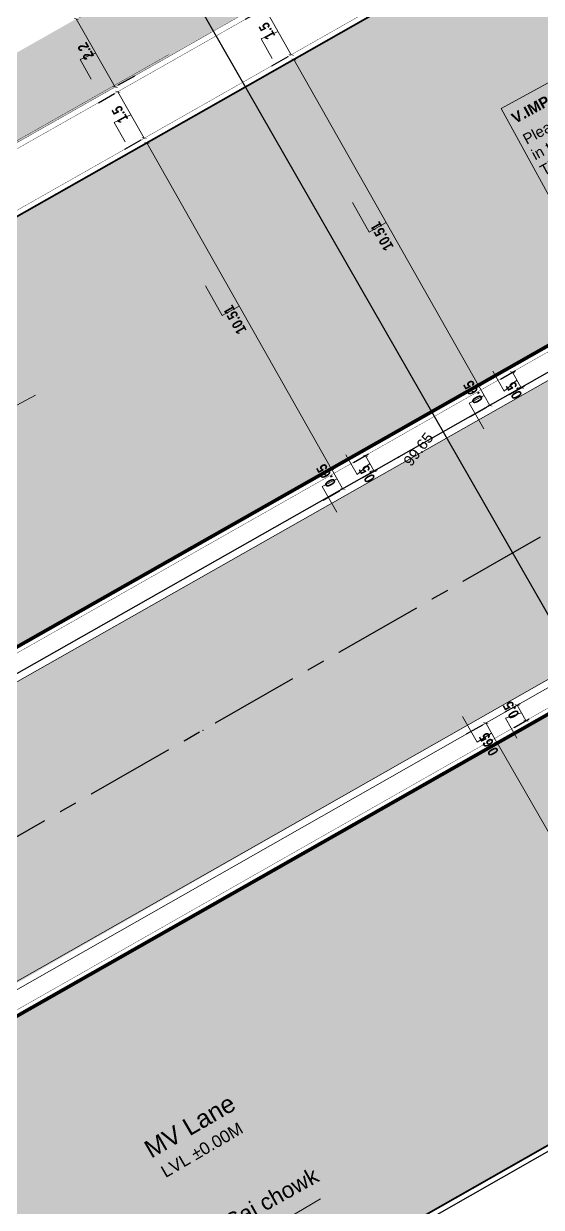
# Model space of a CAD drawing. Header units: metres. Extents: x 6 to 601, y -20 to 118.
# Drawn here: x 263.89 to 267.26, y 48.05 to 55.77 of the extents above; entities that cross this region are included whole.
import ezdxf

# ---------------------------------------------------------------- set-up
doc = ezdxf.new("R2010")
doc.units = ezdxf.units.M
doc.header["$MEASUREMENT"] = 0
doc.linetypes.add('CENTER', pattern=[2, 1.25, -0.25, 0.25, -0.25])
for name, color, linetype in [('Brt Reling', 66, 'Continuous'), ('CENTER LINE', 6, 'CENTER'), ('EL', 4, 'Continuous'), ('HATCH', 8, 'Continuous'), ('PDA_Hatch 2_Black Electrical Band Blocks_100x100x60mm', 253, 'Continuous'), ('PDA_Kerb Edge', 7, 'Continuous'), ('PDA_Levels', 7, 'Continuous'), ('PDA_Text', 19, 'Continuous'), ('PT', 2, 'Continuous')]:
    doc.layers.add(name, color=color, linetype=linetype)
for name, color, linetype, lineweight in [('Chp', 1, 'Continuous', 0), ('EXISTING ROAD', 7, 'Continuous', 5), ('PDA_Kerb Line', 250, 'Continuous', 30)]:
    doc.layers.add(name, color=color, linetype=linetype, lineweight=lineweight)
doc.layers.add('PDA - Dimensions', color=7, linetype='Continuous', true_color=0x000000)
doc.styles.add('AR', font='arial.ttf')
doc.styles.add('ARIAL', font='arialbd.ttf', dxfattribs={"width": 0.8})
doc.styles.add('RS', font='RomanS')
doc.styles.get("Standard").update_dxf_attribs({"font": 'arial.ttf'})
doc.dimstyles.new('PDA_Dimentions', dxfattribs={"dimtxt": 0.3, "dimasz": 0.1, "dimexe": 0.075, "dimexo": 0.625, "dimgap": 0.1, "dimtad": 1, "dimdsep": 46, "dimtxsty": 'ARIAL', "dimblk": 'ARCHTICK', "dimcen": 0.09, "dimadec": 0, "dimazin": 0, "dimtfac": 1, "dimtmove": 1, "dimatfit": 3, "dimldrblk": 'ARCHTICK', "dimfxl": 1, "dimfxlon": 1, "dimlwd": 9, "dimarcsym": 0})
doc.dimstyles.get("Standard").update_dxf_attribs({"dimtxt": 0.18, "dimasz": 0.18, "dimexe": 0.18, "dimexo": 0.0625, "dimgap": 0.09, "dimtad": 0, "dimdec": 4, "dimzin": 0, "dimdsep": 46, "dimtxsty": 'Standard', "dimcen": 0.09, "dimadec": 0, "dimazin": 0, "dimtfac": 1, "dimtdec": 4, "dimtofl": 0, "dimtmove": 0, "dimatfit": 3, "dimfxl": 1, "dimtolj": 1, "dimtzin": 0, "dimarcsym": 0})

# ---------------------------------------------------------------- blocks, each defined once
blk = doc.blocks.new('Survey Base')
at = {"layer": 'Brt Reling', "color": 8, "lineweight": 5}
for points, elevation in [([(9946.069, 10032.501), (9918.147, 10043.881), (9893.302, 10054.027), (9886.123, 10057.026)], 99.696), ([(9945.993, 10032.315), (9918.072, 10043.696), (9893.226, 10053.842), (9886.043, 10056.843)], 99.696), ([(9939.647, 10026.827), (9889.745, 10047.146), (9883.027, 10049.907)], 99.706), ([(9939.723, 10027.012), (9889.821, 10047.332), (9883.106, 10050.09)], 99.706)]:
    blk.add_lwpolyline(points, dxfattribs=dict(at, elevation=elevation))
at = {"layer": 'CENTER LINE', "color": 8, "lineweight": 5, "ltscale": 2}
blk.add_lwpolyline([(9990.753, 9926.798), (9991.018, 9931.446), (9991.533, 9956.942, 0.317213), (9941.096, 10030.382), (9890.505, 10050.818), (9884.494, 10053.281)], format="xyb", dxfattribs=at)
at = {"layer": 'Chp', "color": 8, "lineweight": 5}
for p in [(9908.745, 10043.45), (9918.017, 10039.705)]:
    blk.add_point(p, dxfattribs=at)
at = {"layer": 'PT'}
blk.add_point((9918.147, 10043.881, 99.649), dxfattribs=at)
at = {"layer": 'EL'}
blk.add_text('99.65', height=0.3, dxfattribs=at).set_placement((9918.147, 10043.431, 99.649))
blk = doc.blocks.new('note')
at = {"layer": 'PDA_Kerb Line', "lineweight": 9}
blk.add_lwpolyline([(8271.673, 11431.67), (8292.439, 11435.224), (8293.158, 11431.024), (8272.393, 11427.47)], close=True, dxfattribs=at)
at = {"layer": 'PDA_Text', "insert": (8271.858, 11431.425), "char_height": 0.3, "attachment_point": 1, "rotation": 9.6267, "style": 'AR'}
blk.add_mtext_dynamic_manual_height_columns('{\\fArial|b1|i0|c0|p34;V.IMP NOTE : for Site Engineer -  PCMC Team  & Contracting Team .^J\\fArial|b0|i0|c0|p34;\\H0.33333x;^J}Please note, all the kerb line, seatings, grating, tactile alignment, bollards, drainage chamber covers, etc. shown in the drawings are as per the survey received. ^JThe Project Management Team and Contractors Team  has to verify these locations with respect to the site conditions and in case of any discrepancy and suggestion by engineering team / citizens  / local representatives , it is to be brought to the notice of team PDA before executing the same so that modifications if required could be done as per site conditions & suggestions if feasible.                                                    21st November 2022', width=20.70385, gutter_width=7.5, heights=[3.955], dxfattribs=at)
blk = doc.blocks.new('_ArchTick')
at = {"color": 0, "linetype": 'ByBlock', "const_width": 0.15}
blk.add_lwpolyline([(-0.5, -0.5), (0.5, 0.5)], dxfattribs=at)
blk = doc.blocks.new('*D560')
at = {"layer": 'Defpoints', "color": 0, "transparency": 16777216}
for p in [(291.51, 218.714), (298.22, 210.449), (296.732, 209.597)]:
    blk.add_point(p, dxfattribs=at)
at = {"layer": 'PDA - Dimensions', "color": 0, "lineweight": -2, "transparency": 16777216}
for p, q in [((292.053, 219.024), (293.084, 219.615)), ((297.275, 209.908), (298.306, 210.498))]:
    blk.add_line(p, q, dxfattribs=at)
at = {"layer": 'PDA - Dimensions', "color": 0, "lineweight": 9, "transparency": 16777216}
for p, q in [((292.998, 219.566), (298.22, 210.449)), ((295.609, 215.007), (295.134, 214.734)), ((295.134, 214.734), (295.61, 213.903))]:
    blk.add_line(p, q, dxfattribs=at)
at = {"layer": 'PDA - Dimensions', "color": 0, "lineweight": 9, "transparency": 16777216, "xscale": 0.1, "yscale": 0.1, "zscale": 0.1}
for p, rotation in [((292.998, 219.566), 119.8035972988362), ((298.22, 210.449), 299.8035972988362)]:
    blk.add_blockref('_ArchTick', p, dxfattribs=dict(at, rotation=rotation))
at = {"layer": 'PDA - Dimensions', "color": 0, "transparency": 16777216, "insert": (295.215, 215.102), "char_height": 0.3, "attachment_point": 5, "rotation": 119.8036, "style": 'ARIAL'}
blk.add_mtext('10.51', dxfattribs=at)
blk = doc.blocks.new('*D565')
at = {"layer": 'Defpoints', "color": 0, "transparency": 16777216}
for p in [(292.678, 220.126, 99.706), (292.678, 220.126), (293, 219.561)]:
    blk.add_point(p, dxfattribs=at)
at = {"layer": 'PDA - Dimensions', "color": 0, "lineweight": 9, "transparency": 16777216}
for p, q in [((292.439, 219.589), (292.029, 220.309)), ((292.839, 219.844), (292.439, 219.589)), ((293, 219.561), (292.678, 220.126))]:
    blk.add_line(p, q, dxfattribs=at)
at = {"layer": 'PDA - Dimensions', "color": 0, "lineweight": -2, "transparency": 16777216}
for p, q in [((292.135, 219.817), (292.591, 220.077)), ((292.457, 219.252), (292.913, 219.512))]:
    blk.add_line(p, q, dxfattribs=at)
at = {"layer": 'PDA - Dimensions', "color": 0, "lineweight": 9, "transparency": 16777216, "xscale": 0.1, "yscale": 0.1, "zscale": 0.1}
for p, rotation in [((292.678, 220.126), 119.6440518207673), ((293, 219.561), 299.6440518207673)]:
    blk.add_blockref('_ArchTick', p, dxfattribs=dict(at, rotation=rotation))
at = {"layer": 'PDA - Dimensions', "color": 0, "transparency": 16777216, "insert": (292.765, 219.528), "char_height": 0.3, "attachment_point": 5, "rotation": 119.6441, "style": 'ARIAL'}
blk.add_mtext('0.65', dxfattribs=at)
blk = doc.blocks.new('*D566')
at = {"layer": 'Defpoints', "color": 0, "transparency": 16777216}
for p in [(293.802, 220.191), (292.678, 220.126, 99.706), (292.926, 219.692)]:
    blk.add_point(p, dxfattribs=at)
at = {"layer": 'PDA - Dimensions', "color": 0, "lineweight": -2, "transparency": 16777216}
for p, q in [((293.222, 220.435), (293.642, 220.675)), ((293.469, 220.001), (293.889, 220.24))]:
    blk.add_line(p, q, dxfattribs=at)
at = {"layer": 'PDA - Dimensions', "color": 0, "lineweight": 9, "transparency": 16777216}
for p, q in [((293.555, 220.625), (293.802, 220.191)), ((293.679, 220.408), (293.227, 220.261)), ((293.227, 220.261), (293.545, 219.703))]:
    blk.add_line(p, q, dxfattribs=at)
for p, xscale, yscale, zscale, rotation in [((293.555, 220.625), 0.09999999999999999, 0.09999999999999999, 0.09999999999999999, 119.6440518207911), ((293.802, 220.191), 0.1, 0.1, 0.1, 299.6440518207911)]:
    blk.add_blockref('_ArchTick', p, dxfattribs=dict(at, xscale=xscale, yscale=yscale, zscale=zscale, rotation=rotation))
at = {"layer": 'PDA - Dimensions', "color": 0, "transparency": 16777216, "insert": (293.387, 220.491), "char_height": 0.3, "attachment_point": 5, "rotation": 119.6441, "style": 'ARIAL'}
blk.add_mtext('0.5', dxfattribs=at)
blk = doc.blocks.new('*D567')
at = {"layer": 'Defpoints', "color": 0, "transparency": 16777216}
for p in [(283.186, 236.395), (281.694, 235.551), (286.865, 226.406)]:
    blk.add_point(p, dxfattribs=at)
at = {"layer": 'PDA - Dimensions', "color": 0, "lineweight": -2, "transparency": 16777216}
for p, q in [((282.238, 235.859), (283.273, 236.444)), ((287.409, 226.713), (288.444, 227.298))]:
    blk.add_line(p, q, dxfattribs=at)
at = {"layer": 'PDA - Dimensions', "color": 0, "lineweight": 9, "transparency": 16777216}
for p, q in [((288.357, 227.249), (283.186, 236.395)), ((285.294, 231.553), (284.822, 232.387)), ((285.771, 231.822), (285.294, 231.553))]:
    blk.add_line(p, q, dxfattribs=at)
at = {"layer": 'PDA - Dimensions', "color": 0, "lineweight": 9, "transparency": 16777216, "xscale": 0.1, "yscale": 0.1, "zscale": 0.1}
for p, rotation in [((283.186, 236.395), 119.4845063425581), ((288.357, 227.249), 299.4845063425581)]:
    blk.add_blockref('_ArchTick', p, dxfattribs=dict(at, rotation=rotation))
at = {"layer": 'PDA - Dimensions', "color": 0, "transparency": 16777216, "insert": (285.652, 231.435), "char_height": 0.3, "attachment_point": 5, "rotation": 119.4845, "style": 'ARIAL'}
blk.add_mtext('10.51', dxfattribs=at)
blk = doc.blocks.new('*D568')
at = {"layer": 'Defpoints', "color": 0, "transparency": 16777216}
for p in [(282.368, 237.833), (282.368, 237.833), (283.11, 236.529)]:
    blk.add_point(p, dxfattribs=at)
at = {"layer": 'PDA - Dimensions', "color": 0, "lineweight": -2, "transparency": 16777216}
for p, q in [((281.825, 237.524), (282.281, 237.784)), ((282.566, 236.22), (283.023, 236.48))]:
    blk.add_line(p, q, dxfattribs=at)
at = {"layer": 'PDA - Dimensions', "color": 0, "lineweight": 9, "transparency": 16777216}
for p, q in [((283.11, 236.529), (282.368, 237.833)), ((282.739, 237.181), (282.264, 236.971)), ((282.264, 236.971), (282.575, 236.424))]:
    blk.add_line(p, q, dxfattribs=at)
at = {"layer": 'PDA - Dimensions', "color": 0, "lineweight": 9, "transparency": 16777216, "xscale": 0.1, "yscale": 0.1, "zscale": 0.1}
for p, rotation in [((282.368, 237.833), 119.6293116911524), ((283.11, 236.529), 299.6293116911525)]:
    blk.add_blockref('_ArchTick', p, dxfattribs=dict(at, rotation=rotation))
at = {"layer": 'PDA - Dimensions', "color": 0, "transparency": 16777216, "insert": (282.428, 237.196), "char_height": 0.3, "attachment_point": 5, "rotation": 119.6293, "style": 'ARIAL'}
blk.add_mtext('1.5', dxfattribs=at)
blk = doc.blocks.new('*D569')
at = {"layer": 'Defpoints', "color": 0, "transparency": 16777216}
for p in [(281.206, 239.876), (281.206, 239.876), (282.294, 237.964)]:
    blk.add_point(p, dxfattribs=at)
at = {"layer": 'PDA - Dimensions', "color": 0, "lineweight": -2, "transparency": 16777216}
for p, q in [((281.749, 240.185), (281.293, 239.925)), ((282.837, 238.273), (282.381, 238.013))]:
    blk.add_line(p, q, dxfattribs=at)
at = {"layer": 'PDA - Dimensions', "color": 0, "lineweight": 9, "transparency": 16777216}
for p, q in [((282.294, 237.964), (281.206, 239.876)), ((281.75, 238.92), (281.311, 238.741)), ((281.311, 238.741), (281.628, 238.184))]:
    blk.add_line(p, q, dxfattribs=at)
at = {"layer": 'PDA - Dimensions', "color": 0, "lineweight": 9, "transparency": 16777216, "xscale": 0.1, "yscale": 0.1, "zscale": 0.1}
for p, rotation in [((281.206, 239.876), 119.6293116911661), ((282.294, 237.964), 299.6293116911661)]:
    blk.add_blockref('_ArchTick', p, dxfattribs=dict(at, rotation=rotation))
at = {"layer": 'PDA - Dimensions', "color": 0, "transparency": 16777216, "insert": (281.469, 238.97), "char_height": 0.3, "attachment_point": 5, "rotation": 119.6293, "style": 'ARIAL'}
blk.add_mtext('2.2', dxfattribs=at)
blk = doc.blocks.new('*D571')
at = {"layer": 'Defpoints', "color": 0, "transparency": 16777216}
for p in [(288.354, 227.253), (288.676, 226.688, 99.706), (288.676, 226.688)]:
    blk.add_point(p, dxfattribs=at)
at = {"layer": 'PDA - Dimensions', "color": 0, "lineweight": -2, "transparency": 16777216}
for p, q in [((287.811, 226.944), (288.267, 227.204)), ((288.133, 226.379), (288.589, 226.639))]:
    blk.add_line(p, q, dxfattribs=at)
at = {"layer": 'PDA - Dimensions', "color": 0, "lineweight": 9, "transparency": 16777216}
for p, q in [((288.354, 227.253), (288.676, 226.688)), ((288.515, 226.971), (288.092, 226.757)), ((288.092, 226.757), (288.501, 226.037))]:
    blk.add_line(p, q, dxfattribs=at)
at = {"layer": 'PDA - Dimensions', "color": 0, "lineweight": 9, "transparency": 16777216, "xscale": 0.1, "yscale": 0.1, "zscale": 0.1}
for p, rotation in [((288.354, 227.253), 119.6440518207673), ((288.676, 226.688), 299.6440518207673)]:
    blk.add_blockref('_ArchTick', p, dxfattribs=dict(at, rotation=rotation))
at = {"layer": 'PDA - Dimensions', "color": 0, "transparency": 16777216, "insert": (288.206, 227.068), "char_height": 0.3, "attachment_point": 5, "rotation": 119.6441, "style": 'ARIAL'}
blk.add_mtext('0.65', dxfattribs=at)
blk = doc.blocks.new('*D572')
at = {"layer": 'Defpoints', "color": 0, "transparency": 16777216}
for p in [(289.305, 227.622), (288.429, 227.123), (288.676, 226.688, 99.706)]:
    blk.add_point(p, dxfattribs=at)
at = {"layer": 'PDA - Dimensions', "color": 0, "lineweight": 9, "transparency": 16777216}
for p, q in [((289.072, 227.092), (288.754, 227.649)), ((289.553, 227.187), (289.305, 227.622)), ((289.429, 227.405), (289.072, 227.092))]:
    blk.add_line(p, q, dxfattribs=at)
at = {"layer": 'PDA - Dimensions', "color": 0, "lineweight": -2, "transparency": 16777216}
for p, q in [((288.972, 227.432), (289.392, 227.671)), ((289.219, 226.998), (289.64, 227.237))]:
    blk.add_line(p, q, dxfattribs=at)
at = {"layer": 'PDA - Dimensions', "color": 0, "lineweight": 9, "transparency": 16777216, "xscale": 0.1, "yscale": 0.1, "zscale": 0.1}
for p, rotation in [((289.305, 227.622), 119.644051820791), ((289.553, 227.187), 299.644051820791)]:
    blk.add_blockref('_ArchTick', p, dxfattribs=dict(at, rotation=rotation))
at = {"layer": 'PDA - Dimensions', "color": 0, "transparency": 16777216, "insert": (289.352, 227.112), "char_height": 0.3, "attachment_point": 5, "rotation": 119.6441, "style": 'ARIAL'}
blk.add_mtext('0.5', dxfattribs=at)
blk = doc.blocks.new('*D573')
at = {"layer": 'Defpoints', "color": 0, "transparency": 16777216}
for p in [(287.305, 238.736), (285.813, 237.893), (290.984, 228.747)]:
    blk.add_point(p, dxfattribs=at)
at = {"layer": 'PDA - Dimensions', "color": 0, "lineweight": -2, "transparency": 16777216}
for p, q in [((286.357, 238.2), (287.392, 238.785)), ((291.528, 229.054), (292.563, 229.64))]:
    blk.add_line(p, q, dxfattribs=at)
at = {"layer": 'PDA - Dimensions', "color": 0, "lineweight": 9, "transparency": 16777216}
for p, q in [((292.476, 229.59), (287.305, 238.736)), ((289.413, 233.895), (288.942, 234.728)), ((289.89, 234.163), (289.413, 233.895))]:
    blk.add_line(p, q, dxfattribs=at)
at = {"layer": 'PDA - Dimensions', "color": 0, "lineweight": 9, "transparency": 16777216, "xscale": 0.1, "yscale": 0.1, "zscale": 0.1}
for p, rotation in [((287.305, 238.736), 119.4845063425581), ((292.476, 229.59), 299.4845063425581)]:
    blk.add_blockref('_ArchTick', p, dxfattribs=dict(at, rotation=rotation))
at = {"layer": 'PDA - Dimensions', "color": 0, "transparency": 16777216, "insert": (289.771, 233.776), "char_height": 0.3, "attachment_point": 5, "rotation": 119.4845, "style": 'ARIAL'}
blk.add_mtext('10.51', dxfattribs=at)
blk = doc.blocks.new('*D574')
at = {"layer": 'Defpoints', "color": 0, "transparency": 16777216}
for p in [(286.487, 240.174), (286.487, 240.174), (287.229, 238.87)]:
    blk.add_point(p, dxfattribs=at)
at = {"layer": 'PDA - Dimensions', "color": 0, "lineweight": -2, "transparency": 16777216}
for p, q in [((285.944, 239.865), (286.4, 240.125)), ((286.686, 238.561), (287.142, 238.821))]:
    blk.add_line(p, q, dxfattribs=at)
at = {"layer": 'PDA - Dimensions', "color": 0, "lineweight": 9, "transparency": 16777216}
for p, q in [((287.229, 238.87), (286.487, 240.174)), ((286.858, 239.522), (286.384, 239.312)), ((286.384, 239.312), (286.695, 238.765))]:
    blk.add_line(p, q, dxfattribs=at)
at = {"layer": 'PDA - Dimensions', "color": 0, "lineweight": 9, "transparency": 16777216, "xscale": 0.1, "yscale": 0.1, "zscale": 0.1}
for p, rotation in [((286.487, 240.174), 119.6293116911524), ((287.229, 238.87), 299.6293116911525)]:
    blk.add_blockref('_ArchTick', p, dxfattribs=dict(at, rotation=rotation))
at = {"layer": 'PDA - Dimensions', "color": 0, "transparency": 16777216, "insert": (286.547, 239.537), "char_height": 0.3, "attachment_point": 5, "rotation": 119.6293, "style": 'ARIAL'}
blk.add_mtext('1.5', dxfattribs=at)
blk = doc.blocks.new('*D577')
at = {"layer": 'Defpoints', "color": 0, "transparency": 16777216}
for p in [(292.474, 229.594), (292.795, 229.03, 99.706), (292.795, 229.03)]:
    blk.add_point(p, dxfattribs=at)
at = {"layer": 'PDA - Dimensions', "color": 0, "lineweight": -2, "transparency": 16777216}
for p, q in [((291.931, 229.285), (292.387, 229.545)), ((292.252, 228.72), (292.708, 228.98))]:
    blk.add_line(p, q, dxfattribs=at)
at = {"layer": 'PDA - Dimensions', "color": 0, "lineweight": 9, "transparency": 16777216}
for p, q in [((292.474, 229.594), (292.795, 229.03)), ((292.634, 229.312), (292.211, 229.098)), ((292.211, 229.098), (292.621, 228.378))]:
    blk.add_line(p, q, dxfattribs=at)
at = {"layer": 'PDA - Dimensions', "color": 0, "lineweight": 9, "transparency": 16777216, "xscale": 0.1, "yscale": 0.1, "zscale": 0.1}
for p, rotation in [((292.474, 229.594), 119.6440518207673), ((292.795, 229.03), 299.6440518207673)]:
    blk.add_blockref('_ArchTick', p, dxfattribs=dict(at, rotation=rotation))
at = {"layer": 'PDA - Dimensions', "color": 0, "transparency": 16777216, "insert": (292.325, 229.409), "char_height": 0.3, "attachment_point": 5, "rotation": 119.6441, "style": 'ARIAL'}
blk.add_mtext('0.65', dxfattribs=at)
blk = doc.blocks.new('*D578')
at = {"layer": 'Defpoints', "color": 0, "transparency": 16777216}
for p in [(293.425, 229.963), (292.548, 229.464), (292.795, 229.03, 99.706)]:
    blk.add_point(p, dxfattribs=at)
at = {"layer": 'PDA - Dimensions', "color": 0, "lineweight": 9, "transparency": 16777216}
for p, q in [((293.191, 229.433), (292.874, 229.991)), ((293.672, 229.528), (293.425, 229.963)), ((293.548, 229.746), (293.191, 229.433))]:
    blk.add_line(p, q, dxfattribs=at)
at = {"layer": 'PDA - Dimensions', "color": 0, "lineweight": -2, "transparency": 16777216}
for p, q in [((293.091, 229.773), (293.512, 230.013)), ((293.338, 229.339), (293.759, 229.578))]:
    blk.add_line(p, q, dxfattribs=at)
at = {"layer": 'PDA - Dimensions', "color": 0, "lineweight": 9, "transparency": 16777216, "xscale": 0.1, "yscale": 0.1, "zscale": 0.1}
for p, rotation in [((293.425, 229.963), 119.644051820791), ((293.672, 229.528), 299.644051820791)]:
    blk.add_blockref('_ArchTick', p, dxfattribs=dict(at, rotation=rotation))
at = {"layer": 'PDA - Dimensions', "color": 0, "transparency": 16777216, "insert": (293.471, 229.453), "char_height": 0.3, "attachment_point": 5, "rotation": 119.6441, "style": 'ARIAL'}
blk.add_mtext('0.5', dxfattribs=at)
blk = doc.blocks.new('tdim2')
at = {"layer": 'PDA_Text', "color": 18, "lineweight": -3, "true_color": 0x000000, "insert": (8303.144, 11390.239), "char_height": 0.75, "width": 9.22605, "attachment_point": 1, "rotation": 8.2822, "style": 'RS'}
blk.add_mtext('{\\fArial|b0|i0|c0|p34;\\H0.6x;Towards Sai chowk}', dxfattribs=at)
at = {"layer": 'PDA - Dimensions', "linetype": 'Continuous', "lineweight": 0}
blk.add_leader([(8302.524, 11389.108), (8308.42, 11390.098)], dimstyle='Standard', override={"dimtxt": 0.2, "dimasz": 0.6, "dimexe": 0, "dimexo": 0, "dimtih": 0, "dimtoh": 0, "dimdec": 1, "dimclre": 256, "dimclrt": 256, "dimtdec": 1, "dimfxl": 5000, "dimfxlon": 1, "dimlwd": 0, "dimlwe": 65535, "dimarcsym": 1}, dxfattribs=at)
blk = doc.blocks.new('direction')
at = {"layer": 'PDA_Text', "color": 18, "lineweight": -3, "true_color": 0x000000, "insert": (8299.268, 11463.761), "char_height": 0.75, "width": 9.22605, "attachment_point": 1, "rotation": 303.9392, "style": 'RS'}
blk.add_mtext('{\\fArial|b0|i0|c0|p34;\\H0.6x;Towards Aundh}', dxfattribs=at)
at = {"layer": 'PDA - Dimensions', "linetype": 'Continuous', "lineweight": 0}
blk.add_leader([(8301.745, 11458.741), (8298.451, 11463.73)], dimstyle='Standard', override={"dimtxt": 0.2, "dimasz": 0.6, "dimexe": 0, "dimexo": 0, "dimtih": 0, "dimtoh": 0, "dimdec": 1, "dimclre": 256, "dimclrt": 256, "dimtdec": 1, "dimfxl": 5000, "dimfxlon": 1, "dimlwd": 0, "dimlwe": 65535, "dimarcsym": 1}, dxfattribs=at)
blk = doc.blocks.new('site plan')
at = {"true_color": 0xf27172, "transparency": 33554687}
h = blk.add_hatch(color=11, dxfattribs=at)
h.dxf.hatch_style = 1
h.paths.add_polyline_path([(261.013, 228.411), (262.11, 226.503), (283.83, 238.836), (311.571, 254.841), (310.543, 256.786), (282.744, 240.749)])
at = {"true_color": 0xf27172, "transparency": 33554559}
h = blk.add_hatch(color=11, dxfattribs=at)
h.dxf.hatch_style = 1
h.paths.add_polyline_path([(268.661, 215.101), (272.337, 208.704), (293.913, 221.059), (321.162, 236.566), (319.592, 239.645), (309.339, 234.108), (299.198, 228.242), (298.947, 228.674), (309.095, 234.545), (319.355, 240.086), (317.779, 243.013), (290.329, 227.404)])
at = {"layer": 'HATCH', "transparency": 33554539}
h = blk.add_hatch(color=9, dxfattribs=at)
h.dxf.hatch_style = 1
edge = h.paths.add_edge_path()
edge.add_line((398.32, 223.595), (398.247, 223.464))
edge.add_arc((359.686, 159.136), 75, 50.64303, 59.05982, ccw=False)
edge.add_line((407.247, 217.127), (420.105, 205.743))
edge.add_line((420.105, 205.743), (420.809, 205.086))
edge.add_line((420.809, 205.086), (426.781, 211.823))
edge.add_line((426.781, 211.823), (425.796, 213.102))
edge.add_line((425.796, 213.102), (416.112, 221.762))
edge.add_line((416.112, 221.762), (407.676, 228.703))
edge.add_line((407.676, 228.703), (397.915, 235.61))
edge.add_line((397.915, 235.61), (386.314, 241.873))
edge.add_line((386.314, 241.873), (377.931, 245.142))
edge.add_line((377.931, 245.142), (370.005, 247.177))
edge.add_line((370.005, 247.177), (361.31, 248.373))
edge.add_line((361.31, 248.373), (352.025, 248.534))
edge.add_line((352.025, 248.534), (343.488, 247.699))
edge.add_line((343.488, 247.699), (335.914, 246.267))
edge.add_line((335.914, 246.267), (328.36, 243.667))
edge.add_line((328.36, 243.667), (319.663, 239.684))
edge.add_line((319.663, 239.684), (319.547, 239.621))
edge.add_line((319.547, 239.621), (321.557, 235.813))
edge.add_line((321.557, 235.813), (272.728, 208.025))
edge.add_line((272.728, 208.025), (278.006, 198.839))
edge.add_arc((432.463, -58.344), 300, 119.65879, 120.98788, ccw=False)
edge.add_line((284.013, 202.352), (322.557, 224.301))
edge.add_arc((359.686, 159.136), 75, 68.39042, 119.67353, ccw=False)
edge.add_line((387.307, 228.865), (387.366, 229.003))
edge.add_arc((359.686, 159.136), 75.15, 59.06287, 68.38737, ccw=False)
edge = h.paths.add_edge_path()
edge.add_arc((349.301, 183.225), 81.892, 61.67163, 66.55978)
edge.add_line((381.877, 258.359), (381.801, 258.391))
edge.add_arc((359.005, 203.317), 59.605, 54.30315, 67.51493, ccw=False)
edge.add_line((393.785, 251.724), (393.856, 251.857))
edge.add_arc((354.419, 193.239), 70.649, 56.06795, 60.69629)
edge.add_arc((352.315, 189.431), 75, 50.55583, 60.71877, ccw=False)
edge.add_line((399.964, 247.349), (426.137, 225.816))
edge.add_arc((330.838, 109.98), 150, 47.18157, 50.55583, ccw=False)
edge.add_line((432.79, 220.007), (433.461, 219.385))
edge.add_line((433.461, 219.385), (427.141, 212.23))
edge.add_line((427.141, 212.23), (427.499, 212.639))
edge.add_line((427.499, 212.639), (426.096, 213.505))
edge.add_line((426.096, 213.505), (416.437, 222.142))
edge.add_line((416.437, 222.142), (407.979, 229.101))
edge.add_line((407.979, 229.101), (398.179, 236.036))
edge.add_line((398.179, 236.036), (386.524, 242.328))
edge.add_line((386.524, 242.328), (378.085, 245.618))
edge.add_line((378.085, 245.618), (370.101, 247.669))
edge.add_line((370.101, 247.669), (361.348, 248.872))
edge.add_line((361.348, 248.872), (352.005, 249.035))
edge.add_line((352.005, 249.035), (343.417, 248.195))
edge.add_line((343.417, 248.195), (335.785, 246.752))
edge.add_line((335.785, 246.752), (328.174, 244.132))
edge.add_line((328.174, 244.132), (319.44, 240.131))
edge.add_line((319.44, 240.131), (319.314, 240.063))
edge.add_line((319.314, 240.063), (317.365, 243.755))
edge.add_line((317.365, 243.755), (289.909, 228.143))
edge.add_line((289.909, 228.143), (268.238, 215.838))
edge.add_line((268.238, 215.838), (263.006, 224.943))
edge.add_line((263.006, 224.943), (284.719, 237.27))
edge.add_line((284.719, 237.27), (315.242, 254.627))
edge.add_arc((352.315, 189.431), 75, 61.44884, 119.6243, ccw=False)
at = {"layer": 'PDA_Hatch 2_Black Electrical Band Blocks_100x100x60mm', "lineweight": 0, "true_color": 0xc7c8ca, "transparency": 33554687}
h = blk.add_hatch(dxfattribs=at)
h.set_pattern_fill('ANSI37', color=9, scale=0.8, angle=133.7999)
h.set_pattern_definition([(178.7998968, (-10425.47564, -11325.61845), (-0.0020944221, -0.0999780646), []), (268.7998968, (-10425.47564, -11325.61845), (0.0999780646, -0.0020944221), [])])
edge = h.paths.add_edge_path()
edge.add_line((347.741, 227.569), (347.81, 227.175))
edge.add_line((347.81, 227.175), (350.326, 227.519))
edge.add_line((350.326, 227.519), (352.669, 227.125))
edge.add_arc((359.686, 159.138), 68.349, 55.61939, 95.89245, ccw=False)
edge.add_line((398.282, 215.546), (398.583, 215.825))
edge.add_arc((359.686, 159.138), 68.749, 55.54302, 95.84723)
edge.add_line((352.682, 227.529), (350.332, 227.924))
edge.add_line((350.332, 227.924), (347.741, 227.569))
h.paths.add_polyline_path([(323.787, 218.574), (323.987, 218.228), (333.415, 223.669), (338.127, 225.624), (344.128, 226.671), (347.215, 227.093), (347.146, 227.488), (344.067, 227.067), (338.015, 226.011), (333.238, 224.029)])
h.paths.add_polyline_path([(323.468, 217.928), (323.268, 218.275), (320.105, 216.449), (297.316, 203.453), (280.805, 193.966), (281.005, 193.62), (297.515, 203.106), (320.304, 216.102)])
at = {"layer": 'Brt Reling'}
blk.add_lwpolyline([(317.686, 243.19), (290.23, 227.578), (268.562, 215.275)], dxfattribs=at)
at = {"layer": 'CENTER LINE', "color": 1, "lineweight": 30, "ltscale": 2}
blk.add_lwpolyline([(427.141, 212.23), (423.652, 215.313), (403.934, 231.484, 0.317213), (315.03, 237.264), (270.562, 211.793)], format="xyb", dxfattribs=at)
blk.add_lwpolyline([(427.141, 212.23), (423.652, 215.313), (403.934, 231.484, 0.317213), (315.03, 237.264), (270.562, 211.793)], format="xyb", dxfattribs=at)
at = {"layer": 'PDA - Dimensions'}
blk.add_lwpolyline([(277.986, 251.858), (307.927, 199.586)], dxfattribs=at)
at = {"layer": 'PDA_Kerb Edge'}
blk.add_line((322.664, 224.19), (284.087, 202.222), dxfattribs=at)
for points in [[(262.932, 225.073, 0.01, 0.01, 0), (284.645, 237.401, 0.01, 0.01, 0), (315.167, 254.757, 0.01, 0.01, -0.235045), (382.02, 258.46, 0.01, 0, 0.675544), (382.679, 259.114, 0, 0, 0), (382.206, 260.233, 0, 0, 0)], [(263.006, 224.943, 0.01, 0.01, 0), (284.719, 237.27, 0.01, 0.01, 0), (315.242, 254.627, 0.01, 0.01, -0.235045), (381.961, 258.322, 0.01, 0, 0.675544), (382.817, 259.172, 0, 0, 0), (382.405, 260.149, 0, 0, 0)]]:
    blk.add_lwpolyline(points, format="xyseb", dxfattribs=at)
for points, const_width in [([(263.006, 224.943), (284.719, 237.27), (315.242, 254.627, -0.235114), (381.981, 258.315)], 0.05), ([(317.779, 243.013), (317.606, 243.317, 0.414214), (316.924, 243.505), (289.909, 228.143), (268.238, 215.838)], 0.1), ([(317.648, 242.939), (317.475, 243.243, 0.414214), (316.998, 243.374), (289.983, 228.012), (268.312, 215.708)], 0.01), ([(321.255, 236.389), (321.333, 236.241, -0.404268), (321.137, 235.574), (272.728, 208.025)], 0.1), ([(321.123, 236.319), (321.2, 236.172, -0.404268), (321.063, 235.705), (272.653, 208.155)], 0.01), ([(500.966, 130.5), (472.258, 157.323), (445.575, 181.999), (420.105, 205.743), (412.801, 212.572), (407.247, 217.127, 0.04342), (396.518, 224.47, 0.101952), (396.325, 224.531), (386.581, 225.577), (386.816, 227.765), (387.634, 227.677, 0.86967), (387.875, 228.637, 0.229586), (322.59, 224.32), (284.013, 202.352, 0.005799), (278.006, 198.839)], 0.05)]:
    blk.add_lwpolyline(points, format="xyb", dxfattribs=dict(at, const_width=const_width))
at = {"layer": 'PDA_Kerb Edge', "const_width": 0.01}
for points in [[(262.11, 226.503), (283.83, 238.836), (311.64, 254.707)], [(262.184, 226.373), (283.904, 238.705), (311.734, 254.531)], [(262.932, 225.073), (284.645, 237.401), (312.432, 253.202)], [(262.932, 225.073), (284.645, 237.401), (312.432, 253.202)], [(262.093, 226.551), (283.805, 238.879)]]:
    blk.add_lwpolyline(points, dxfattribs=at)
for name, p, rotation in [('note', (-3810.249, -13263.234, 99.413), 18.98251148477187), ('direction', (10965.917, -9046.138), 84.96455949791424), ('tdim2', (-3418.065, -13395.76), 20.86786135992643)]:
    blk.add_blockref(name, p, dxfattribs=dict(rotation=rotation))
at = {"layer": 'EXISTING ROAD', "rotation": 51.79989677134766}
blk.add_blockref('Survey Base', (2049.792, -13777.89), dxfattribs=at)
at = {"layer": 'PDA_Levels', "linetype": 'ByBlock', "lineweight": 0, "style": 'AR'}
blk.add_text('MV Lane', height=0.5, rotation=30.2356, dxfattribs=at).set_placement((283.304, 207.9))
at = {"layer": 'PDA_Levels', "linetype": 'Continuous', "lineweight": -3, "style": 'AR'}
blk.add_text('LVL ±0.00M', height=0.34, rotation=30.3261, dxfattribs=at).set_placement((283.707, 207.357))
at = {"layer": 'PDA - Dimensions'}
for base, p1, p2, angle, picture, middle in [((281.206, 239.876), (282.294, 237.964), (281.206, 239.876), 119.6293, '*D569', (281.361, 238.654)), ((286.487, 240.174), (287.229, 238.87), (286.487, 240.174), 119.6293, '*D574', (286.433, 239.225)), ((287.305, 238.736), (290.984, 228.747), (285.813, 237.893), 119.4845, '*D573', (289.364, 233.982)), ((282.368, 237.833), (283.11, 236.529), (282.368, 237.833), 119.6293, '*D568', (282.314, 236.884)), ((283.186, 236.395), (286.865, 226.406), (281.694, 235.551), 119.4845, '*D567', (285.245, 231.64)), ((293.425, 229.963), (292.795, 229.03, 99.706), (292.548, 229.464), 119.6441, '*D578', (293.142, 229.52)), ((289.305, 227.622), (288.676, 226.688, 99.706), (288.429, 227.123), 119.6441, '*D572', (289.022, 227.178)), ((293.802, 220.191, 99.706), (292.678, 220.126, 199.413), (292.926, 219.692, 99.706), 299.6441, '*D566', (293.277, 220.174, 99.706)), ((298.22, 210.449, 99.706), (291.51, 218.714, 99.706), (296.732, 209.597, 99.706), 299.8036, '*D560', (295.183, 214.647, 99.706))]:
    dim = blk.add_linear_dim(base=base, p1=p1, p2=p2, angle=angle, dimstyle='PDA_Dimentions', dxfattribs=at)
    dim.commit()
    dim.dimension.update_dxf_attribs({"geometry": picture, "text_midpoint": middle, "dimtype": 129})
for base, p1, p2, angle, picture, middle in [((292.795, 229.03), (292.474, 229.594), (292.795, 229.03, 99.706), 299.6441, '*D577', (292.26, 229.011)), ((288.676, 226.688), (288.354, 227.253), (288.676, 226.688, 99.706), 299.6441, '*D571', (288.141, 226.67)), ((292.678, 220.126, 99.706), (293, 219.561, 99.706), (292.678, 220.126, 199.413), 119.6441, '*D565', (292.389, 219.676, 99.706))]:
    dim = blk.add_linear_dim(base=base, p1=p1, p2=p2, angle=angle, text='0.65', dimstyle='PDA_Dimentions', dxfattribs=at)
    dim.commit()
    dim.dimension.update_dxf_attribs({"geometry": picture, "text_midpoint": middle, "dimtype": 129})

msp = doc.modelspace()

# ---------------------------------------------------------------- block references
at = {"xscale": 0.232473712272114, "yscale": 0.232473712272114, "zscale": 0.232473712272114}
msp.add_blockref('site plan', (198.8543, 0.0342, 23.1017), dxfattribs=at)

doc.saveas('drawing.dxf')
